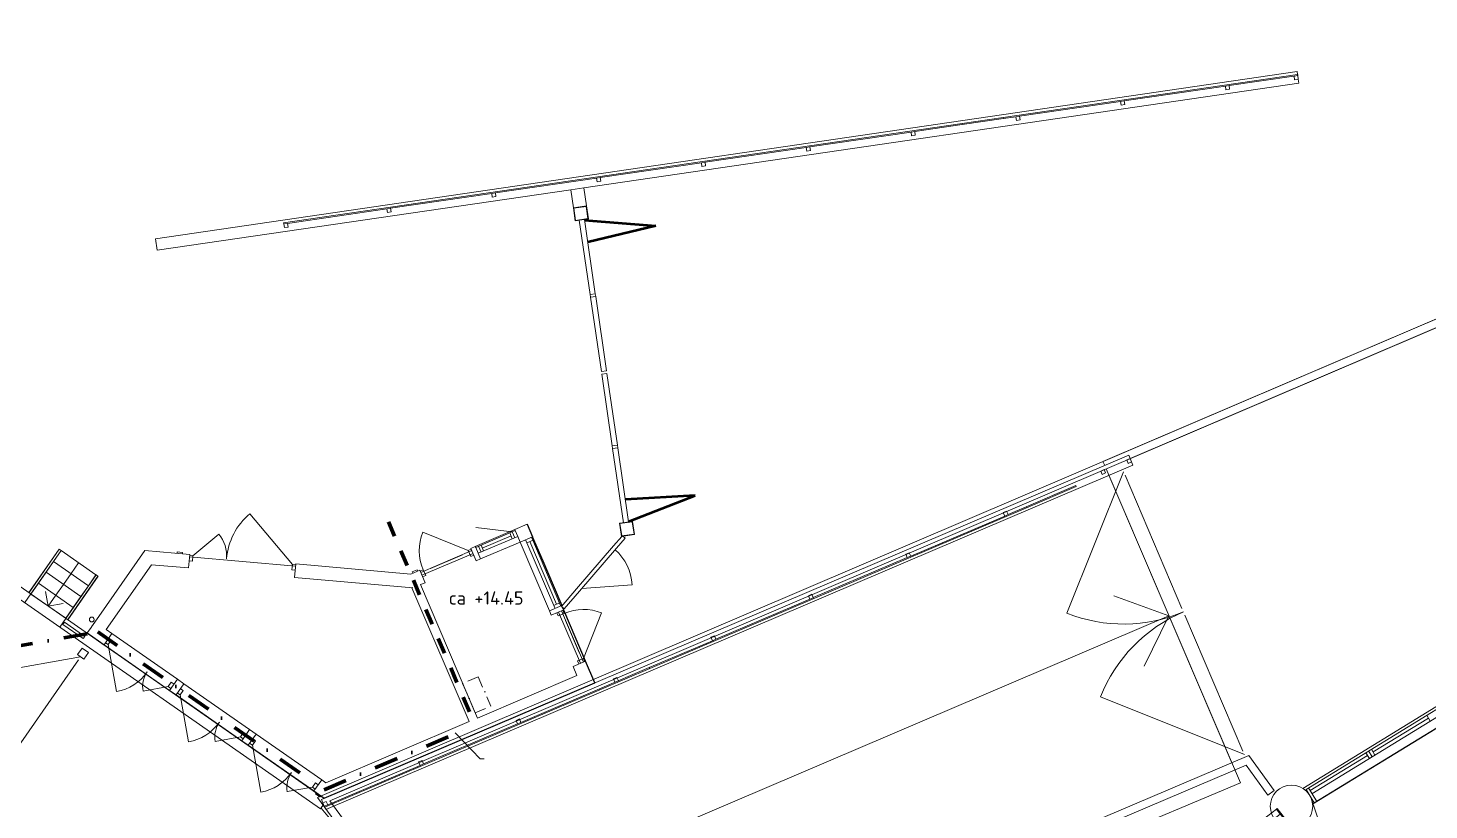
# Model space of a CAD drawing. Header units: millimetres. Extents: x -106764 to 80178, y -104573 to 57950.
# Drawn here: x -55735 to -29284, y 43158 to 57920 of the extents above; entities that cross this region are included whole.
import ezdxf

# ---------------------------------------------------------------- set-up
doc = ezdxf.new("R2010")
doc.units = ezdxf.units.MM
doc.header["$LTSCALE"] = 100
for name, pattern in [('3 Punktstreckad kort', [4.1, 2.1, -1, 0, -1]), ('Brand EI 30', [6, 3, -3]), ('Brand EI 60', [10.5, 4.5, -3, 0, -3]), ('IMPORT-A_PSTRECK_4', [24, 16, -3.6, 0.8, -3.6])]:
    doc.linetypes.add(name, pattern=pattern)
for name, color, linetype, lineweight in [('A-------T2N', 1, 'Continuous', 13), ('A-1020-----', 1, 'Continuous', 13), ('A-13G---EDN', 1, 'Continuous', 9), ('A-27B---EJN', 1, 'Continuous', 9), ('A-27C---E-N', 7, 'Continuous', 18), ('A-27C---EJN', 1, 'Continuous', 9), ('A-27D---E-N', 7, 'Continuous', 9), ('A-3312-EA-', 3, 'Continuous', 9), ('A-33121---', 1, 'Continuous', 9), ('A-3360----', 1, 'Continuous', 9), ('A-3551-EA-', 1, 'Continuous', 9), ('A-42----', 1, 'Continuous', 50), ('A-42D--BE-N', 1, 'Continuous', 9), ('A-42D--CE-E', 1, 'Continuous', 13), ('A-42D--CE-N', 1, 'Continuous', 9), ('A-42D--FE-N', 1, 'Continuous', 9), ('A-43CB--EJN', 1, 'Continuous', 9), ('A-44B---E-N', 1, 'Continuous', 9), ('A-45BY--E-N', 1, 'Continuous', 9), ('A-45CA--E-N', 1, 'Continuous', 9), ('A-46B--BE-N', 1, 'Continuous', 9), ('A-46B--BEMN', 1, '3 Punktstreckad kort', 9), ('A-46C---E-N', 1, 'Continuous', 9), ('A-5-----E-N', 1, 'Continuous', 9), ('A-B-B-EI-30', 7, 'Brand EI 30', 70), ('A-B-B-EI-60', 6, 'Brand EI 60', 100), ('A037', 1, 'IMPORT-A_PSTRECK_4', 9), ('A045', 1, 'Continuous', 9)]:
    doc.layers.add(name, color=color, linetype=linetype, lineweight=lineweight)
doc.styles.add('ISOCPEUR_4', font='isocpeur.ttf', dxfattribs={"height": 250})

# ---------------------------------------------------------------- blocks, each defined once
blk = doc.blocks.new('M_Concrete-Round-Column - 800 mm-1234118-A-40_P0010')
at = {"layer": 'A-27D---E-N'}
for start, end in [(0, 180), (180, 0)]:
    blk.add_arc((0, 0), 400, start, end, dxfattribs=at)
blk = doc.blocks.new('Parinnerdörr - SDD20_Miljöhus_Bef-4726901-A-40_P0010')
at = {"layer": 'A-42D--CE-E'}
for p, q in [((-955, -109), (-71, -992)), ((930, -109), (481, -558))]:
    blk.add_line(p, q, dxfattribs=at)
for centre, radius, start, end in [((-955, -109), 1250, 315, 360), ((930, -109), 635, 180, 225)]:
    blk.add_arc(centre, radius, start, end, dxfattribs=at)
at = {"layer": 'A-42D--CE-N'}
for p, q in [((-955, -9), (-1018, -9)), ((-1016, -109), (-955, -109)), ((-955, -109), (-955, -9)), ((930, -109), (930, -9)), ((992, -9), (930, -9)), ((930, -109), (992, -109))]:
    blk.add_line(p, q, dxfattribs=at)
blk = doc.blocks.new('Ytterdörr m fönster - rektangulärt - D10_5-VAKT_Bef-4966181-A-40_P0010')
at = {"layer": 'A-42D--CE-E'}
blk.add_line((450, 109), (-204, 763), dxfattribs=at)
blk.add_arc((450, 109), 925, 135, 180, dxfattribs=at)
at = {"layer": 'A-42D--CE-N'}
for p, q in [((-475, 109), (-538, 109)), ((-475, 109), (-475, -11)), ((-340, 79), (315, 79)), ((450, 109), (450, -11)), ((450, 109), (512, 109)), ((-475, -11), (-538, -11)), ((450, -11), (512, -11))]:
    blk.add_line(p, q, dxfattribs=at)
blk = doc.blocks.new('Fönster_1-luft-öppn_ABAKO - 8x13-4702327-A-40_P0010')
at = {"layer": 'A-42D--BE-N'}
for p, q in [((345, 109), (-253, 454)), ((-405, 109), (-405, -11)), ((405, 109), (-405, 109)), ((-345, -11), (-345, 109)), ((-295, -11), (-295, 109)), ((-295, 49), (295, 49)), ((295, -11), (295, 109)), ((345, 109), (345, -11)), ((405, 109), (405, -11)), ((-405, -11), (405, -11))]:
    blk.add_line(p, q, dxfattribs=at)
blk = doc.blocks.new('1-luft fast - 14x13-4218102-A-40_P0010')
at = {"layer": 'A-42D--BE-N'}
for p, q in [((-692.5, 106.5), (-705, 106.5)), ((-692.5, 106.5), (692.5, 106.5)), ((-642.5, 106.5), (-642.5, -13.5)), ((-642.5, 46.5), (642.5, 46.5)), ((642.5, 106.5), (642.5, -13.5)), ((692.5, 106.5), (705, 106.5)), ((-692.5, -13.5), (-705, -13.5)), ((-692.5, -13.5), (692.5, -13.5)), ((692.5, -13.5), (705, -13.5))]:
    blk.add_line(p, q, dxfattribs=at)
blk = doc.blocks.new('Rectangular Mullion - Staketstolpe 70x70-4028636-A-40_P0010')
at = {"layer": 'A-42D--FE-N'}
for p, q in [((-35, 35), (35, 35)), ((-35, -35), (-35, 35)), ((35, 35), (35, -35)), ((35, -35), (-35, -35))]:
    blk.add_line(p, q, dxfattribs=at)
blk = doc.blocks.new('Rectangular Mullion - Staketstolpe 70x70-4028637-A-40_P0010')
at = {"layer": 'A-42D--FE-N'}
for p, q in [((-35, 35), (35, 35)), ((-35, -35), (-35, 35)), ((35, 35), (35, -35)), ((35, -35), (-35, -35))]:
    blk.add_line(p, q, dxfattribs=at)
blk = doc.blocks.new('Rectangular Mullion - Staketstolpe 70x70-4028638-A-40_P0010')
at = {"layer": 'A-42D--FE-N'}
for p, q in [((-35, 35), (35, 35)), ((-35, -35), (-35, 35)), ((35, 35), (35, -35)), ((35, -35), (-35, -35))]:
    blk.add_line(p, q, dxfattribs=at)
blk = doc.blocks.new('Rectangular Mullion - Staketstolpe 70x70-4028639-A-40_P0010')
at = {"layer": 'A-42D--FE-N'}
for p, q in [((-35, 35), (35, 35)), ((-35, -35), (-35, 35)), ((35, 35), (35, -35)), ((35, -35), (-35, -35))]:
    blk.add_line(p, q, dxfattribs=at)
blk = doc.blocks.new('Rectangular Mullion - Staketstolpe 70x70-4028640-A-40_P0010')
at = {"layer": 'A-42D--FE-N'}
for p, q in [((-35, 35), (35, 35)), ((-35, -35), (-35, 35)), ((35, 35), (35, -35)), ((35, -35), (-35, -35))]:
    blk.add_line(p, q, dxfattribs=at)
blk = doc.blocks.new('Rectangular Mullion - Staketstolpe 70x70-4032867-A-40_P0010')
at = {"layer": 'A-42D--FE-N'}
for p, q in [((-70, -35), (-70, 35)), ((-70, 35), (0, 35)), ((0, 35), (0, -35)), ((0, -35), (-70, -35))]:
    blk.add_line(p, q, dxfattribs=at)
blk = doc.blocks.new('Rectangular Mullion - Staketstolpe 70x70-4032959-A-40_P0010')
at = {"layer": 'A-42D--FE-N'}
for p, q in [((-35, 35), (35, 35)), ((-35, -35), (-35, 35)), ((35, 35), (35, -35)), ((35, -35), (-35, -35))]:
    blk.add_line(p, q, dxfattribs=at)
blk = doc.blocks.new('Rectangular Mullion - Staketstolpe 70x70-4032960-A-40_P0010')
at = {"layer": 'A-42D--FE-N'}
for p, q in [((-35, 35), (35, 35)), ((-35, -35), (-35, 35)), ((35, 35), (35, -35)), ((35, -35), (-35, -35))]:
    blk.add_line(p, q, dxfattribs=at)
blk = doc.blocks.new('Rectangular Mullion - Staketstolpe 70x70-4032961-A-40_P0010')
at = {"layer": 'A-42D--FE-N'}
for p, q in [((-35, -35), (-35, 35)), ((-35, 35), (35, 35)), ((35, 35), (35, -35)), ((35, -35), (-35, -35))]:
    blk.add_line(p, q, dxfattribs=at)
blk = doc.blocks.new('Rectangular Mullion - Staketstolpe 70x70-4032977-A-40_P0010')
at = {"layer": 'A-42D--FE-N'}
for p, q in [((0, 35), (-70, 35)), ((-70, 35), (-70, -35)), ((0, -35), (0, 35)), ((-70, -35), (0, -35))]:
    blk.add_line(p, q, dxfattribs=at)
blk = doc.blocks.new('Rectangular Mullion - Staket horisontal 20x70-4029746-A-40_P0010')
at = {"layer": 'A-42D--FE-N'}
for p, q in [((-44947, 45444), (-44005, 45846)), ((-43997, 45827), (-44939, 45426)), ((-44005, 45846), (-43997, 45827)), ((-44939, 45426), (-50132, 43211)), ((-46429, 44812), (-44947, 45444)), ((-44947, 45444), (-44939, 45426)), ((-48269, 44027), (-46493, 44784)), ((-50076, 43257), (-48333, 44000)), ((-50143, 43228), (-50141, 43229)), ((-50140, 43221), (-50143, 43228)), ((-50140, 43221), (-50132, 43211))]:
    blk.add_line(p, q, dxfattribs=at)
blk = doc.blocks.new('Rectangular Mullion - Staket horisontal 20x70-V9-A-40_P0010')
at = {"layer": 'A-42D--FE-N'}
for p, q in [((-36892, 48879), (-35951, 49281)), ((-35943, 49262), (-36885, 48861)), ((-35951, 49281), (-35943, 49262)), ((-36885, 48861), (-43997, 45827)), ((-39070, 47950), (-37295, 48707)), ((-37231, 48735), (-36892, 48879)), ((-36892, 48879), (-36885, 48861)), ((-40910, 47166), (-39135, 47923)), ((-42750, 46381), (-40974, 47138)), ((-44005, 45846), (-42814, 46354))]:
    blk.add_line(p, q, dxfattribs=at)
blk = doc.blocks.new('Stuprör-enkelt rakt m uppsamlare - SR-4044466-A-40_P0010')
at = {"layer": 'A-5-----E-N'}
blk.add_circle((0, 75), 45, dxfattribs=at)
for start, end in [(0, 180), (180, 0)]:
    blk.add_arc((0, 75), 45, start, end, dxfattribs=at)
blk = doc.blocks.new('Lucka-Par-ABAKO - SL15x10_Lucka Miljö-hus_Bef-5014312-A-40_P0010')
at = {"layer": 'A-42D--CE-E'}
for p, q in [((-705, -84), (-69, -720)), ((680, -84), (337, -426))]:
    blk.add_line(p, q, dxfattribs=at)
for centre, radius, start, end in [((-705, -84), 900, 315, 360), ((680, -84), 485, 180, 225)]:
    blk.add_arc(centre, radius, start, end, dxfattribs=at)
at = {"layer": 'A-42D--CE-N'}
for p, q in [((-705, 16), (-768, 16)), ((-705, -84), (-705, 16)), ((680, -84), (680, 16)), ((742, 16), (680, 16)), ((-766, -84), (-705, -84)), ((680, -84), (742, -84))]:
    blk.add_line(p, q, dxfattribs=at)
blk = doc.blocks.new('Rectangular Mullion - Staketstolpe 70x70-7423053-A-40_P0010')
at = {"layer": 'A-42D--FE-N'}
for p, q in [((-44679, 48144), (-44525, 48323)), ((-44463, 48288), (-44626, 48098)), ((-44518, 48332), (-44517, 48334)), ((-44517, 48334), (-44515, 48333)), ((-44507, 48326), (-44463, 48288))]:
    blk.add_line(p, q, dxfattribs=at)
blk = doc.blocks.new('CW Gånggrind-Bef - Grind-Bef-4149677-A-40_P0010')
at = {"layer": 'A-13G---EDN'}
blk.add_line((-1389, -5), (575, -1970), dxfattribs=at)
blk.add_arc((-1389, -5), 2778, 315, 360, dxfattribs=at)
at = {"layer": 'A-42D--CE-N'}
blk.add_line((-1319, -5), (1319, -5), dxfattribs=at)
blk = doc.blocks.new('Rectangular Mullion - Staketstolpe 150x150-4058256-A-40_P0010')
at = {"layer": 'A-42D--FE-N'}
for p, q in [((0, 75), (-150, 75)), ((-150, 75), (-150, -75)), ((0, 75), (0, -75)), ((-150, -75), (0, -75))]:
    blk.add_line(p, q, dxfattribs=at)
blk = doc.blocks.new('Rectangular Mullion - Staketstolpe 70x70-4065089-A-40_P0010')
at = {"layer": 'A-42D--FE-N'}
for p, q in [((-70, 35), (0, 35)), ((-70, -35), (-70, 35)), ((0, 35), (0, -35)), ((0, -35), (-70, -35))]:
    blk.add_line(p, q, dxfattribs=at)
blk = doc.blocks.new('Rectangular Mullion - Staketstolpe 70x70-4065090-A-40_P0010')
at = {"layer": 'A-42D--FE-N'}
for p, q in [((0, 35), (-70, 35)), ((-70, 35), (-70, -35)), ((0, -35), (0, 35)), ((-70, -35), (0, -35))]:
    blk.add_line(p, q, dxfattribs=at)
blk = doc.blocks.new('Rectangular Mullion - Staketstolpe 70x70-4065085-A-40_P0010')
at = {"layer": 'A-42D--FE-N'}
for p, q in [((-35, -35), (-35, 35)), ((-35, 35), (35, 35)), ((35, 35), (35, -35)), ((35, -35), (-35, -35))]:
    blk.add_line(p, q, dxfattribs=at)
blk = doc.blocks.new('Rectangular Mullion - Staketstolpe 70x70-V10-A-40_P0010')
at = {"layer": 'A-42D--FE-N'}
for p, q in [((-35, 35), (35, 35)), ((-35, -35), (-35, 35)), ((35, 35), (35, -35)), ((35, -35), (-35, -35))]:
    blk.add_line(p, q, dxfattribs=at)
blk = doc.blocks.new('Rectangular Mullion - Staketstolpe 70x70-V11-A-40_P0010')
at = {"layer": 'A-42D--FE-N'}
for p, q in [((-35, 35), (35, 35)), ((-35, -35), (-35, 35)), ((35, 35), (35, -35)), ((35, -35), (-35, -35))]:
    blk.add_line(p, q, dxfattribs=at)
blk = doc.blocks.new('Rectangular Mullion - Staketstolpe 70x70-V12-A-40_P0010')
at = {"layer": 'A-42D--FE-N'}
for p, q in [((-35, 35), (35, 35)), ((-35, -35), (-35, 35)), ((35, 35), (35, -35)), ((35, -35), (-35, -35))]:
    blk.add_line(p, q, dxfattribs=at)
blk = doc.blocks.new('Rectangular Mullion - Staketstolpe 70x70-V13-A-40_P0010')
at = {"layer": 'A-42D--FE-N'}
for p, q in [((-35, 35), (35, 35)), ((-35, -35), (-35, 35)), ((35, 35), (35, -35)), ((35, -35), (-35, -35))]:
    blk.add_line(p, q, dxfattribs=at)
blk = doc.blocks.new('Rectangular Mullion - Staket horisontal 20x70-4066861-A-40_P0010')
at = {"layer": 'A-42D--FE-N'}
for p, q in [((-50909, 54241), (-38101, 56115)), ((-38098, 56096), (-38994, 55964)), ((-37322, 56229), (-38101, 56115)), ((-38101, 56115), (-38098, 56096)), ((-38098, 56096), (-37319, 56210)), ((-37319, 56210), (-37322, 56229)), ((-39064, 55954), (-40973, 55675)), ((-41043, 55665), (-42952, 55385)), ((-43022, 55375), (-44931, 55096)), ((-45001, 55086), (-46910, 54806)), ((-46979, 54796), (-48889, 54517)), ((-48958, 54506), (-50833, 54232)), ((-50906, 54221), (-50909, 54241)), ((-50903, 54222), (-50906, 54221))]:
    blk.add_line(p, q, dxfattribs=at)
blk = doc.blocks.new('Rectangular Mullion - Staket horisontal 20x70-V14-A-40_P0010')
at = {"layer": 'A-42D--FE-N'}
for p, q in [((-37322, 56229), (-31769, 57042)), ((-31833, 57012), (-33058, 56833)), ((-31763, 57043), (-31769, 57042)), ((-31769, 57042), (-31766, 57022)), ((-31760, 57023), (-31763, 57043)), ((-31763, 57023), (-31760, 57023)), ((-33127, 56823), (-35037, 56544)), ((-35106, 56533), (-37016, 56254)), ((-37085, 56244), (-37319, 56210))]:
    blk.add_line(p, q, dxfattribs=at)
blk = doc.blocks.new('Railing - Railing-4703795-A-40_P0010')
at = {"layer": 'A-45BY--E-N'}
for p, q in [((-55075, 46660), (-55046, 46701)), ((-55075, 46660), (-54691, 46393)), ((-54663, 46434), (-55046, 46701)), ((-54663, 46434), (-54691, 46393))]:
    blk.add_line(p, q, dxfattribs=at)
blk = doc.blocks.new('Railing - Railing-4704152-A-40_P0010')
at = {"layer": 'A-45BY--E-N'}
for p, q in [((-55145, 48082), (-55716, 47261)), ((-55112, 48059), (-55684, 47239)), ((-55145, 48082), (-55112, 48059)), ((-55684, 47239), (-55716, 47261))]:
    blk.add_line(p, q, dxfattribs=at)
blk = doc.blocks.new('Railing - Railing-4704413-A-40_P0010')
at = {"layer": 'A-45BY--E-N'}
for p, q in [((-54447, 47596), (-55019, 46775)), ((-54415, 47573), (-54986, 46753)), ((-54447, 47596), (-54415, 47573)), ((-54986, 46753), (-55019, 46775))]:
    blk.add_line(p, q, dxfattribs=at)
blk = doc.blocks.new('Skåp-VS-Mikro - b600 h704_Pentry-4770513-A-40_P0010')
at = {"layer": 'A-46B--BEMN'}
for p, q in [((-255, 320), (345, 320)), ((-255, 320), (-255, 0)), ((345, 0), (345, 320)), ((-255, 0), (345, 0))]:
    blk.add_line(p, q, dxfattribs=at)
blk = doc.blocks.new('Kortläsare - Kortläsare-4881992-A-40_P0010')
at = {"layer": 'A-46C---E-N'}
for p, q in [((-50, 25), (50, 25)), ((-50, 0), (-50, 25)), ((50, 25), (50, 0))]:
    blk.add_line(p, q, dxfattribs=at)
blk = doc.blocks.new('Kortläsare - Kortläsare-4881989-A-40_P0010')
at = {"layer": 'A-46C---E-N'}
for p, q in [((-50, 25), (50, 25)), ((-50, 0), (-50, 25)), ((50, 25), (50, 0))]:
    blk.add_line(p, q, dxfattribs=at)
blk = doc.blocks.new('Pelare - Stål - VKR - VKR 250x250x8_0-7446011-A-40_P0010')
at = {"layer": 'A-27D---E-N'}
for p, q in [((-125, 125), (125, 125)), ((-125, -125), (-125, 125)), ((-117, 117), (-117, -117)), ((117, 117), (-117, 117)), ((117, -117), (117, 117)), ((125, 125), (125, -125)), ((125, -125), (-125, -125)), ((-117, -117), (117, -117))]:
    blk.add_line(p, q, dxfattribs=at)
blk = doc.blocks.new('Rectangular Mullion - 50x100-7446012-A-40_P0010')
at = {"layer": 'A-42D--FE-N'}
for p, q in [((-25, 50), (25, 50)), ((25, -50), (-25, -50))]:
    blk.add_line(p, q, dxfattribs=at)
blk = doc.blocks.new('Rectangular Mullion - Staketstolpe 70x70-7423061-A-40_P0010')
at = {"layer": 'A-42D--FE-N'}
for p, q in [((-45377, 47333), (-44679, 48144)), ((-44626, 48098), (-45324, 47287))]:
    blk.add_line(p, q, dxfattribs=at)
blk = doc.blocks.new('CW Dörr-Glas-Ram - Gånggrind-Bef-7423069-A-40_P0010')
at = {"layer": 'A-13G---EDN'}
blk.add_line((-470, -35), (207, -712), dxfattribs=at)
blk.add_arc((-500, -5), 1000, 315, 358.2762, dxfattribs=at)
blk = doc.blocks.new('Rectangular Mullion - Staketstolpe 70x70-7423063-A-40_P0010')
at = {"layer": 'A-42D--FE-N'}
for p, q in [((-45664, 46999), (-45377, 47333)), ((-45324, 47287), (-45611, 46953)), ((-45611, 46953), (-45664, 46999))]:
    blk.add_line(p, q, dxfattribs=at)
blk = doc.blocks.new('Rectangular Mullion - 50x100-7446026-A-40_P0010')
at = {"layer": 'A-42D--FE-N'}
for p, q in [((-45329, 54290), (-45230, 54304)), ((-45123, 52887), (-45329, 54290)), ((-45230, 54304), (-45025, 52902)), ((-45025, 52902), (-45123, 52887))]:
    blk.add_line(p, q, dxfattribs=at)
blk = doc.blocks.new('Rectangular Mullion - 50x100-7446034-A-40_P0010')
at = {"layer": 'A-42D--FE-N'}
for p, q in [((-44904, 51386), (-44805, 51400)), ((-44706, 50032), (-44904, 51386)), ((-44805, 51400), (-44607, 50047)), ((-44607, 50047), (-44706, 50032))]:
    blk.add_line(p, q, dxfattribs=at)
blk = doc.blocks.new('Parinnerdörr - DD15_10-5 bef-9793539-A-40_P0010')
at = {"layer": 'A-42D--CE-E'}
for p, q in [((-613, 245), (-71, 786)), ((587, 245), (336, 496))]:
    blk.add_line(p, q, dxfattribs=at)
for centre, radius, start, end in [((-708, 150), 900, 6.0652, 45), ((682, 150), 490, 135, 168.7914)]:
    blk.add_arc(centre, radius, start, end, dxfattribs=at)
blk = doc.blocks.new('CW Gånggrind-Bef - Grind-Bef-10185516-A-40_P0010')
at = {"layer": 'A-13G---EDN'}
blk.add_line((-1464, -5), (606, -2076), dxfattribs=at)
blk.add_arc((-1464, -5), 2928, 315, 360, dxfattribs=at)
at = {"layer": 'A-42D--CE-N'}
blk.add_line((-1394, -5), (1394, -5), dxfattribs=at)
blk = doc.blocks.new('CW Gånggrind-Bef - Grind-Bef-10185732-A-40_P0010')
at = {"layer": 'A-13G---EDN'}
blk.add_line((-1437, 5), (595, 2037), dxfattribs=at)
blk.add_arc((-1437, 5), 2873, 0, 45, dxfattribs=at)
at = {"layer": 'A-42D--CE-N'}
blk.add_line((-1367, 5), (1367, 5), dxfattribs=at)

msp = doc.modelspace()

# ---------------------------------------------------------------- linework, layer by layer
for p, q in [((-46308.7, 48550.8), (-46207.9, 48314.4)), ((-46011.7, 47854.5), (-46207.9, 48314.4)), ((-45815.6, 47394.6), (-46011.7, 47854.5)), ((-45652.4, 47011.9), (-45815.6, 47394.6)), ((-45599.9, 46888.6), (-45637.1, 46976)), ((-45403.7, 46428.7), (-45599.9, 46888.6)), ((-54616.8, 46499.2), (-54299.6, 46278.2)), ((-45207.6, 45968.8), (-45403.7, 46428.7)), ((-45033, 45559.5), (-45207.6, 45968.8)), ((-50142, 43380.7), (-45033, 45559.5)), ((-50337, 43516.5), (-50142, 43380.7))]:
    msp.add_line(p, q)
at = {"layer": 'A-------T2N'}
for p, q in [((-47669.5, 44615.9), (-47199.2, 44124.4)), ((-47199.2, 44124.4), (-47122.1, 44124.4))]:
    msp.add_line(p, q, dxfattribs=at)
at = {"layer": 'A-27B---EJN'}
for p, q in [((-53327.8, 53942.8), (-31774.2, 57096.7)), ((-31742.4, 56879), (-45241.7, 54903.7)), ((-31774.2, 57096.7), (-31766.2, 57042.3)), ((-31753.2, 56953.3), (-31742.4, 56879)), ((-45489.1, 54867.5), (-53296, 53725.1)), ((-53296, 53725.1), (-53327.8, 53942.8)), ((-50193.6, 43353.2), (-34951.9, 49853.3)), ((-34951.9, 49853.3), (-34926.4, 49793.5)), ((-34898.9, 49729.1), (-34873.4, 49669.3)), ((-34873.4, 49669.3), (-50115.1, 43169.3)), ((-50211.5, 43179.2), (-57351.6, 48155.3)), ((-57292.9, 48358.2), (-50142.6, 43375)), ((-55682.3, 47235.7), (-55796.7, 47071.7)), ((-55020, 46774.1), (-55134.3, 46610.1)), ((-50154.4, 43261.2), (-50211.5, 43179.2)), ((-50168.1, 43293.4), (-50193.6, 43353.2)), ((-50115.1, 43169.3), (-50133.4, 43212.2))]:
    msp.add_line(p, q, dxfattribs=at)
at = {"layer": 'A-27C---E-N'}
for p, q in [((-46308.7, 48550.8), (-46545.1, 48450)), ((-46545.1, 48450), (-46537.3, 48431.6)), ((-46308.7, 48550.8), (-46207.9, 48314.4)), ((-46490.2, 48321.2), (-46444.3, 48213.6)), ((-46207.9, 48314.4), (-46444.3, 48213.6)), ((-53530.5, 48057.8), (-54400.2, 46809.9)), ((-52681.2, 47982.5), (-53530.5, 48057.8)), ((-52704, 47726.5), (-52681.2, 47982.5)), ((-47373, 48096.9), (-47290.2, 48132.2)), ((-47272.1, 47860.5), (-47373, 48096.9)), ((-47282.3, 48113.8), (-47290.2, 48132.2)), ((-47272.1, 47860.5), (-47189.4, 47895.8)), ((-47189.4, 47895.8), (-47235.3, 48003.5)), ((-54259, 46563.1), (-53404.8, 47788.7)), ((-53404.8, 47788.7), (-52704, 47726.5)), ((-50701.8, 47548.8), (-50679.1, 47804.8)), ((-48509.5, 47612.3), (-50679.1, 47804.8)), ((-48338.8, 47685), (-48509.5, 47612.3)), ((-48238, 47448.6), (-48338.8, 47685)), ((-50701.8, 47548.8), (-48467.9, 47350.6)), ((-48486, 47352.2), (-48469.3, 47359.3)), ((-47408.6, 44825.8), (-48486, 47352.2)), ((-48325.4, 47411.4), (-48238, 47448.6)), ((-47251.3, 44892.8), (-48325.4, 47411.4)), ((-25409.7, 47402.9), (-31666, 43563.6)), ((-31483.3, 43265.1), (-25227, 47104.4)), ((-45891.2, 46916.6), (-45654.8, 47017.4)), ((-45891.2, 46916.6), (-45855.9, 46833.8)), ((-45855.9, 46833.8), (-45619.5, 46934.6)), ((-45652.4, 47011.9), (-45654.8, 47017.4)), ((-45619.5, 46934.6), (-45637.1, 46976)), ((-54538.4, 46611.7), (-54616.8, 46499.2)), ((-54400.4, 46809.6), (-54538, 46612.2)), ((-54259, 46563.1), (-54152.6, 46489)), ((-54299.6, 46278.2), (-54616.8, 46499.2)), ((-54152.6, 46489), (-54299.6, 46278.2)), ((-45444, 45868), (-45207.6, 45968.8)), ((-45444, 45868), (-45370.2, 45695.1)), ((-45033, 45559.5), (-45207.6, 45968.8)), ((-52913.8, 45625.6), (-53060.8, 45414.8)), ((-52790.8, 45539.9), (-52937.7, 45329)), ((-52913.8, 45625.6), (-52790.8, 45539.9)), ((-45033, 45559.5), (-50142, 43380.7)), ((-47251.3, 44892.8), (-45370.2, 45695.1)), ((-53060.8, 45414.8), (-52937.7, 45329)), ((-50111.9, 43672.9), (-47408.6, 44825.8)), ((-51551.9, 44676.5), (-51698.9, 44465.7)), ((-51575.8, 44379.9), (-51698.9, 44465.7)), ((-51428.9, 44590.7), (-51575.8, 44379.9)), ((-51428.9, 44590.7), (-51551.9, 44676.5)), ((-50190, 43727.4), (-50337, 43516.5)), ((-50111.9, 43672.9), (-50190, 43727.4)), ((-50142, 43380.7), (-50337, 43516.5))]:
    msp.add_line(p, q, dxfattribs=at)
at = {"layer": 'A-27C---EJN'}
for p, q in [((-45241.7, 54903.7), (-45489.1, 54867.5)), ((-45439.1, 54526.1), (-45489.1, 54867.5)), ((-45241.7, 54903.7), (-45191.8, 54562.3)), ((-45439.1, 54526.1), (-45191.8, 54562.3)), ((-47290.2, 48132.2), (-46545.1, 48450)), ((-46444.3, 48213.6), (-47189.4, 47895.8)), ((-45891.2, 46916.6), (-46444.3, 48213.6)), ((-46207.9, 48314.4), (-45654.8, 47017.4)), ((-54152.6, 46489), (-52913.8, 45625.6)), ((-53060.8, 45414.8), (-54299.6, 46278.2)), ((-52790.8, 45539.9), (-51551.9, 44676.5)), ((-51698.9, 44465.7), (-52937.7, 45329)), ((-51428.9, 44590.7), (-50190, 43727.4)), ((-50337, 43516.5), (-51575.8, 44379.9))]:
    msp.add_line(p, q, dxfattribs=at)
at = {"layer": 'A-3312-EA-', "flags": 128}
msp.add_lwpolyline([(-3878.1, 57769.7), (-11799.8, 56971.1), (-19829.4, 55337.6), (-27763.8, 52854.4), (-50034.8, 43331.4), (-46391.6, 38355), (-32686.4, 44185.9), (-32207.5, 43526.5), (-32328.9, 43438.3), (-32737.5, 44001.1), (-46442.3, 38170.4), (-50267.4, 43395.1), (-27815.8, 52995.3), (-19866.8, 55483.1), (-11822.3, 57119.6), (-3885.6, 57919.7)], dxfattribs=at)
msp.add_lwpolyline([(-31967.7, 42950.4), (-32151.1, 43187.8), (-32166.2, 43176.2), (-31982.8, 42938.7)], close=True, dxfattribs=at)
at = {"layer": 'A-33121---', "flags": 128}
msp.add_lwpolyline([(-37705.9, 38897), (-36321, 39966.8), (-34936, 41036.6), (-33551.1, 42106.4), (-32166.2, 43176.2)], dxfattribs=at)
at = {"layer": 'A-3360----'}
for p, q in [((-33007.8, 44049.1), (-35380.3, 49597.6)), ((-34194.1, 46823.4), (-35234.6, 47202.2)), ((-34194.1, 46823.4), (-48213.2, 40843.2)), ((-34194.1, 46823.4), (-34660.9, 45872.5))]:
    msp.add_line(p, q, dxfattribs=at)
at = {"layer": 'A-3551-EA-', "flags": 128}
msp.add_lwpolyline([(-33477.7, 42011.4), (-32092.8, 43081.2), (-32166.2, 43176.2), (-33551.1, 42106.4)], close=True, dxfattribs=at)
at = {"layer": 'A-42----'}
for p, q in [((-45228.1, 54292.7), (-43883.9, 54182.8)), ((-43883.9, 54182.8), (-45167.5, 53878.7)), ((-43139.7, 49096.8), (-44456.6, 49020.3)), ((-44396, 48606.3), (-43139.7, 49096.8))]:
    msp.add_line(p, q, dxfattribs=at)
at = {"layer": 'A-43CB--EJN'}
for p, q in [((-35439.3, 49735.5), (-27815.8, 52995.3)), ((-27763.8, 52854.4), (-34925.7, 49792)), ((-35439.3, 49735.5), (-35406.7, 49659.3))]:
    msp.add_line(p, q, dxfattribs=at)
at = {"layer": 'A-44B---E-N'}
for p, q in [((-35328.1, 49475.4), (-32845.6, 43669.7)), ((-50683.1, 47760), (-52685.2, 47937.7)), ((-47355.3, 48055.5), (-48321.2, 47643.7)), ((-47331.4, 47999.4), (-48297.2, 47587.5)), ((-45305.1, 45927.2), (-45717, 46893.1)), ((-45249, 45951.2), (-45660.9, 46917)), ((-32845.6, 43669.7), (-45980, 38155.6)), ((-45980, 38155.6), (-50203.2, 43191.1))]:
    msp.add_line(p, q, dxfattribs=at)
at = {"layer": 'A-45CA--E-N'}
for p, q in [((-55149.7, 48083.4), (-55721.4, 47263)), ((-55108.6, 48054.8), (-55251.6, 47849.7)), ((-55145.6, 48080.6), (-55149.7, 48083.4)), ((-55108.6, 48054.8), (-55112.8, 48057.7)), ((-54452.3, 47597.4), (-55108.6, 48054.8)), ((-54452.3, 47597.4), (-55108.6, 48054.8)), ((-55394.5, 47644.6), (-55537.5, 47439.5)), ((-55251.6, 47849.7), (-55394.5, 47644.6)), ((-54738.2, 47187.2), (-55394.5, 47644.6)), ((-54738.2, 47187.2), (-55394.5, 47644.6)), ((-54595.3, 47392.3), (-55251.6, 47849.7)), ((-54595.3, 47392.3), (-55251.6, 47849.7)), ((-54923.4, 47621), (-55066.4, 47415.9)), ((-54780.5, 47826.1), (-54923.4, 47621)), ((-55537.5, 47439.5), (-55680.4, 47234.4)), ((-54881.1, 46982.1), (-55537.5, 47439.5)), ((-54881.1, 46982.1), (-55537.5, 47439.5)), ((-55066.4, 47415.9), (-55209.3, 47210.8)), ((-54411.3, 47568.8), (-54983.1, 46748.4)), ((-54595.3, 47392.3), (-54738.2, 47187.2)), ((-54452.3, 47597.4), (-54595.3, 47392.3)), ((-54448.2, 47594.6), (-54452.3, 47597.4)), ((-54411.3, 47568.8), (-54415.4, 47571.7)), ((-55024.1, 46777), (-55680.4, 47234.4)), ((-55352.3, 47005.7), (-55402, 47284.1)), ((-55209.3, 47210.8), (-55352.3, 47005.7)), ((-54738.2, 47187.2), (-54881.1, 46982.1)), ((-55352.3, 47005.7), (-55073.8, 47055.4)), ((-54881.1, 46982.1), (-55024.1, 46777))]:
    msp.add_line(p, q, dxfattribs=at)
at = {"layer": 'A-B-B-EI-30'}
msp.add_line((-48930.8, 48600.2), (-47291.7, 44756.9), dxfattribs=at)
at = {"layer": 'A-B-B-EI-60'}
for p, q in [((-56093.6, 46223.1), (-54419.4, 46518.3)), ((-54419.4, 46518.3), (-50145.7, 43539.8)), ((-50145.7, 43539.8), (-47291.7, 44756.9))]:
    msp.add_line(p, q, dxfattribs=at)
at = {"layer": 'A037'}
msp.add_line((-25897.4, 27024.4), (-31501.7, 43356.8), dxfattribs=at)
at = {"layer": 'A045'}
for p, q in [((-25420.9, 47341.7), (-31606.1, 43546.2)), ((-25407.2, 47199.1), (-31493.9, 43463.9)), ((-25264.8, 47085.5), (-31450, 43290)), ((-29295.5, 44893.9), (-30339.6, 44253.2)), ((-29326.7, 44944.9), (-29259.7, 44835)), ((-30446.2, 44187.8), (-31529.8, 43522.8)), ((-30477.3, 44238.8), (-30410.3, 44128.9)), ((-30424, 44271.5), (-30357, 44161.6)), ((-30370.7, 44304.2), (-30303.8, 44194.3)), ((-31606.2, 43546.4), (-31450.2, 43290.2)), ((-31561, 43574), (-31404.9, 43317.8))]:
    msp.add_line(p, q, dxfattribs=at)

# ---------------------------------------------------------------- block references
at = {"layer": 'A-27D---E-N', "rotation": 98.32493771856133}
for p in [(-45297.4, 54420.5), (-44425.7, 48464)]:
    msp.add_blockref('Pelare - Stål - VKR - VKR 250x250x8_0-7446011-A-40_P0010', p, dxfattribs=at)
at = {"layer": 'A-27D---E-N'}
msp.add_blockref('M_Concrete-Round-Column - 800 mm-1234118-A-40_P0010', (-31880, 43227), dxfattribs=at)
at = {"layer": 'A-42D--BE-N'}
for name, p, rotation in [('Fönster_1-luft-öppn_ABAKO - 8x13-4702327-A-40_P0010', (-46867.2, 48172.9), 23.09652601426648), ('1-luft fast - 14x13-4218102-A-40_P0010', (-46049.5, 47615.5), 293.0965260142669)]:
    msp.add_blockref(name, p, dxfattribs=dict(at, rotation=rotation))
at = {"layer": 'A-42D--CE-N', "xscale": -1}
for name, p, rotation in [('CW Gånggrind-Bef - Grind-Bef-10185732-A-40_P0010', (-34481.6, 48220.5), 113.1512056843601), ('CW Gånggrind-Bef - Grind-Bef-10185516-A-40_P0010', (-33341.1, 45553.4), 293.1512056843601)]:
    msp.add_blockref(name, p, dxfattribs=dict(at, rotation=rotation))
at = {"layer": 'A-42D--CE-N'}
for name, p, rotation in [('Parinnerdörr - SDD20_Miljöhus_Bef-4726901-A-40_P0010', (-51704.1, 47766.8), 174.9287507396342), ('Ytterdörr m fönster - rektangulärt - D10_5-VAKT_Bef-4966181-A-40_P0010', (-47793.8, 47777.8), 23.09652601426648), ('CW Dörr-Glas-Ram - Gånggrind-Bef-7423069-A-40_P0010', (-45001.6, 47715.5), 49.3249377185612), ('CW Gånggrind-Bef - Grind-Bef-4149677-A-40_P0010', (-55534.3, 44908), 235.1262708173714), ('Ytterdörr m fönster - rektangulärt - D10_5-VAKT_Bef-4966181-A-40_P0010', (-45526.8, 46389.7), 293.0965260142669), ('Lucka-Par-ABAKO - SL15x10_Lucka Miljö-hus_Bef-5014312-A-40_P0010', (-53596.3, 45944.7), 325.1262708173717), ('Lucka-Par-ABAKO - SL15x10_Lucka Miljö-hus_Bef-5014312-A-40_P0010', (-52234.4, 44995.5), 325.1262708173717), ('Lucka-Par-ABAKO - SL15x10_Lucka Miljö-hus_Bef-5014312-A-40_P0010', (-50872.6, 44046.4), 325.1262708173717), ('Parinnerdörr - DD15_10-5 bef-9793539-A-40_P0010', (-32858.9, 42382.6), 37.67902239360838)]:
    msp.add_blockref(name, p, dxfattribs=dict(at, rotation=rotation))
at = {"layer": 'A-42D--FE-N'}
for name, p in [('Rectangular Mullion - Staket horisontal 20x70-V14-A-40_P0010', (0, 0)), ('Rectangular Mullion - Staket horisontal 20x70-4066861-A-40_P0010', (0, 0)), ('Rectangular Mullion - 50x100-7446026-A-40_P0010', (0, 0)), ('Rectangular Mullion - 50x100-7446026-A-40_P0010', (212.5, -1452)), ('Rectangular Mullion - 50x100-7446034-A-40_P0010', (0, 0)), ('Rectangular Mullion - 50x100-7446026-A-40_P0010', (630.2, -4306.6)), ('Rectangular Mullion - Staket horisontal 20x70-V9-A-40_P0010', (0, 0)), ('Rectangular Mullion - Staketstolpe 70x70-7423061-A-40_P0010', (0, 0)), ('Rectangular Mullion - Staketstolpe 70x70-7423053-A-40_P0010', (0, 0)), ('Rectangular Mullion - Staketstolpe 70x70-7423063-A-40_P0010', (0, 0)), ('Rectangular Mullion - Staket horisontal 20x70-4029746-A-40_P0010', (0, 0))]:
    msp.add_blockref(name, p, dxfattribs=at)
at = {"layer": 'A-42D--FE-N', "extrusion": (0, 0, -1)}
for name, p, rotation in [('Rectangular Mullion - Staketstolpe 70x70-4065089-A-40_P0010', (31758.3, 56987.9), 171.6750622814374), ('Rectangular Mullion - Staketstolpe 70x70-V13-A-40_P0010', (33087.3, 56793.4), 171.6750622814374), ('Rectangular Mullion - Staketstolpe 70x70-V12-A-40_P0010', (35066.2, 56503.8), 171.6750622814374), ('Rectangular Mullion - Staketstolpe 70x70-V11-A-40_P0010', (37045.1, 56214.3), 171.6750622814374), ('Rectangular Mullion - Staketstolpe 70x70-V10-A-40_P0010', (39024, 55924.7), 171.6750622814374), ('Rectangular Mullion - Staketstolpe 70x70-4065085-A-40_P0010', (41003, 55635.1), 171.6750622814374), ('Rectangular Mullion - Staketstolpe 70x70-4065085-A-40_P0010', (42981.9, 55345.5), 171.6750622814374), ('Rectangular Mullion - Staketstolpe 70x70-4065085-A-40_P0010', (44960.8, 55056), 171.6750622814374), ('Rectangular Mullion - Staketstolpe 70x70-4065085-A-40_P0010', (46939.7, 54766.4), 171.6750622814374), ('Rectangular Mullion - Staketstolpe 70x70-4065085-A-40_P0010', (48918.7, 54476.8), 171.6750622814374), ('Rectangular Mullion - 50x100-7446012-A-40_P0010', (45070.4, 52869.6), 81.67506228143743), ('Rectangular Mullion - 50x100-7446012-A-40_P0010', (44652.7, 50015), 81.67506228143743), ('Rectangular Mullion - Staketstolpe 70x70-4028636-A-40_P0010', (35436.8, 49537.8), 336.9034739857331), ('Rectangular Mullion - Staketstolpe 70x70-4028637-A-40_P0010', (37276.5, 48753.2), 336.9034739857331), ('Rectangular Mullion - Staketstolpe 70x70-4028638-A-40_P0010', (39116.2, 47968.6), 336.9034739857331), ('Rectangular Mullion - Staketstolpe 70x70-4028639-A-40_P0010', (40955.9, 47184.1), 336.9034739857331), ('Rectangular Mullion - Staketstolpe 70x70-4028640-A-40_P0010', (42795.6, 46399.5), 336.9034739857331), ('Rectangular Mullion - Staketstolpe 150x150-4058256-A-40_P0010', (54654.3, 46170.8), 124.8737291826287), ('Rectangular Mullion - Staketstolpe 70x70-4032959-A-40_P0010', (44635.3, 45614.9), 336.9034739857331), ('Rectangular Mullion - Staketstolpe 70x70-4032960-A-40_P0010', (46475, 44830.4), 336.9034739857331), ('Rectangular Mullion - Staketstolpe 70x70-4032961-A-40_P0010', (48314.7, 44045.8), 336.9034739857331), ('Rectangular Mullion - Staketstolpe 70x70-4032867-A-40_P0010', (50154.4, 43261.2), 336.9034739857344)]:
    msp.add_blockref(name, p, dxfattribs=dict(at, rotation=rotation))
at = {"layer": 'A-42D--FE-N'}
for name, p, rotation in [('Rectangular Mullion - Staketstolpe 70x70-4065090-A-40_P0010', (-50897.6, 54187.2), 188.3249377185627), ('Rectangular Mullion - Staketstolpe 70x70-4032977-A-40_P0010', (-34912.6, 49761.3), 23.09652601426192)]:
    msp.add_blockref(name, p, dxfattribs=dict(at, rotation=rotation))
at = {"layer": 'A-45BY--E-N'}
for name in ['Railing - Railing-4704152-A-40_P0010', 'Railing - Railing-4704413-A-40_P0010', 'Railing - Railing-4703795-A-40_P0010']:
    msp.add_blockref(name, (0, 0), dxfattribs=at)
at = {"layer": 'A-46B--BE-N', "rotation": 293.0965260142663}
msp.add_blockref('Skåp-VS-Mikro - b600 h704_Pentry-4770513-A-40_P0010', (-47429.3, 45310.2), dxfattribs=at)
at = {"layer": 'A-46C---E-N'}
for name, p, rotation in [('Kortläsare - Kortläsare-4881989-A-40_P0010', (-52870.5, 47999.3), 354.9287507396346), ('Kortläsare - Kortläsare-4881989-A-40_P0010', (-48426.1, 47650.5), 23.09652601426695), ('Kortläsare - Kortläsare-4881992-A-40_P0010', (-50254.5, 43453), 145.1262708173801)]:
    msp.add_blockref(name, p, dxfattribs=dict(at, rotation=rotation))
at = {"layer": 'A-5-----E-N', "rotation": 55.1262708173714}
msp.add_blockref('Stuprör-enkelt rakt m uppsamlare - SR-4044466-A-40_P0010', (-54469.3, 46710.8), dxfattribs=at)

# ---------------------------------------------------------------- texts
at = {"layer": 'A-1020-----', "insert": (-47790.2, 47284), "char_height": 250, "width": 1703.016, "attachment_point": 1, "line_spacing_factor": 1.149209, "style": 'ISOCPEUR_4'}
msp.add_mtext('ca +14.45', dxfattribs=at)

doc.saveas('drawing.dxf')
